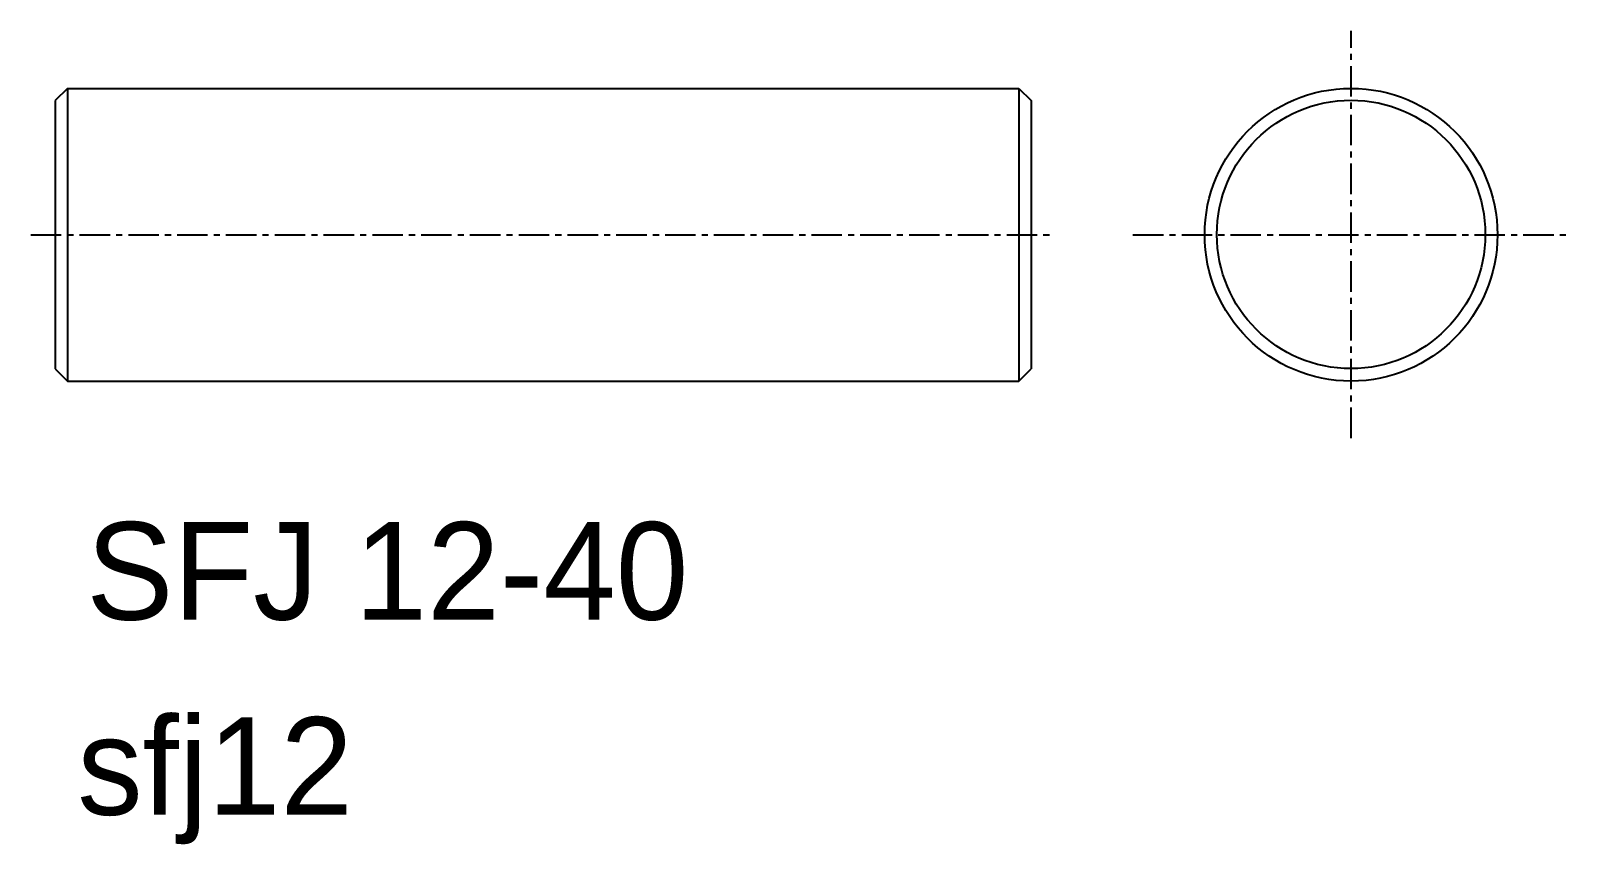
# Model space of a CAD drawing. Extents: x 64.5 to 127.6, y 70.8 to 104.1.
import ezdxf

# ---------------------------------------------------------------- set-up
doc = ezdxf.new("R2010")
doc.units = 0
doc.linetypes.add('CENTER', pattern=[2, 1.25, -0.25, 0.25, -0.25])
doc.layers.get('0').update_dxf_attribs({"linetype": 'CONTINUOUS'})
doc.layers.add('CENTER', color=1, linetype='CENTER')

msp = doc.modelspace()

# ---------------------------------------------------------------- linework, layer by layer
at = {"color": 7, "linetype": 'CONTINUOUS'}
for p, q in [((66.032, 101.762), (65.532, 101.262)), ((66.032, 101.762), (66.032, 89.762)), ((66.032, 101.762), (105.032, 101.762)), ((105.032, 101.762), (105.032, 89.762)), ((105.032, 101.762), (105.532, 101.262)), ((65.532, 101.262), (65.532, 90.262)), ((105.532, 101.262), (105.532, 90.262)), ((65.532, 90.262), (66.032, 89.762)), ((105.032, 89.762), (105.532, 90.262)), ((66.032, 89.762), (105.032, 89.762))]:
    msp.add_line(p, q, dxfattribs=at)
for p, q in [((75.782, 89.762), (75.782, 89.762)), ((85.532, 89.762), (85.532, 89.762))]:
    msp.add_line(p, q)
for centre, radius in [((118.647, 95.762), 6), ((118.647, 95.775), 5.5)]:
    msp.add_circle(centre, radius, dxfattribs=at)
at = {"layer": 'CENTER', "color": 1, "linetype": 'CENTER'}
for p, q in [((118.647, 87.427), (118.647, 104.122)), ((64.532, 95.762), (106.532, 95.762)), ((109.705, 95.762), (127.589, 95.762))]:
    msp.add_line(p, q, dxfattribs=at)

# ---------------------------------------------------------------- texts
for s, p in [('SFJ 12-40', (66.809, 79.984)), ('sfj12', (66.441, 71.988))]:
    msp.add_text(s, height=4).set_placement(p)

doc.saveas('drawing.dxf')
